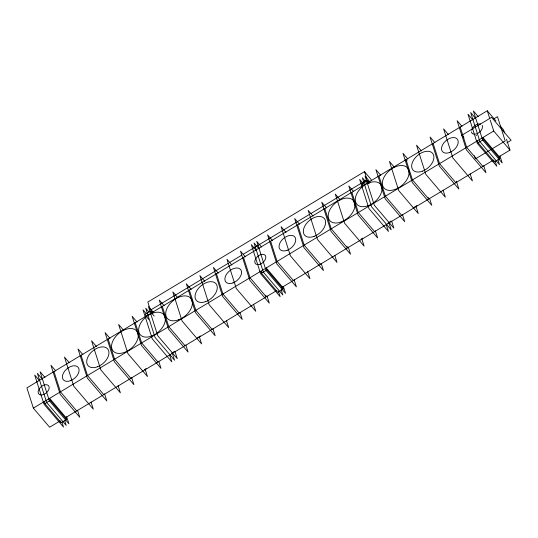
<?xml version="1.0" encoding="UTF-8"?>
<svg xmlns="http://www.w3.org/2000/svg" width="538" height="538" viewBox="0 0 538 538"><rect width="100%" height="100%" fill="white"/><g stroke="black" fill="none" stroke-linecap="round" stroke-linejoin="round"><path stroke-width="0.81" d="M371.449 180.761L370.978 179.288L364.475 171.649L147.829 302.053L150.176 309.411M151.131 309.713L228.146 263.358M229.585 262.49L241.818 255.126M243.257 254.259L309.478 214.4M310.917 213.532L366.338 180.176M152.449 312.793L150.822 310.883L145.408 314.145L146.054 316.169L148.764 319.35M362.693 185.758L362.047 183.74L367.467 180.479L369.088 182.389M495.942 120.963L487.26 110.774L26.9 387.891L33.356 408.127L49.63 427.226L60.323 420.79M493.918 118.804L497.462 116.672L505.209 140.956L475.424 158.885L474.422 155.751M33.356 408.127L493.723 131.01L490.246 120.115M44.836 403.628L50.249 400.373L49.604 398.349L65.878 417.441L66.524 419.465L61.11 422.727L44.836 403.628L44.19 401.604M261.475 273.223L266.895 269.962L266.249 267.937L282.517 287.036L283.163 289.061L277.749 292.322L261.475 273.223L260.829 271.199L261.919 272.47M478.121 142.819L483.534 139.557L482.889 137.533L499.163 156.625L499.809 158.649L494.388 161.911L478.121 142.819L477.475 140.795M506.843 142.832L511.1 140.27L491.571 117.351L461.786 135.287L463.951 137.829M65.306 417.784L276.962 290.379M281.952 287.379L493.602 159.974M498.591 156.968L509.99 150.109L506.514 139.214M476.13 135.435L476.587 135.482M500.279 126.053L503.534 129.873L504.53 132.987M493.723 131.01L509.99 150.109M478.262 116.665L473.379 110.936L482.68 140.075L502.21 162.987L499.95 155.899M475.558 118.293L470.676 112.563L479.977 141.702L499.499 164.621L497.993 159.894M472.848 119.927L467.966 114.197L477.267 143.337L496.796 166.249L495.283 161.528M483.534 139.557L499.809 158.649M462.014 126.443L457.132 120.714L466.433 149.853L485.962 172.772L483.702 165.684M482.916 166.41L466.641 147.311L460.185 127.076M448.477 134.594L443.594 128.864L452.895 158.004L472.425 180.923L470.158 173.835M434.939 142.745L430.057 137.015L439.351 166.155L458.88 189.073L456.365 181.198M455.834 182.712L439.559 163.613L433.103 143.377M421.395 150.896L416.513 145.166L425.814 174.305L445.343 197.224L443.077 190.136M407.858 159.046L402.975 153.317L412.276 182.456L431.799 205.375L429.539 198.287M407.105 160.949L406.022 159.678L412.478 179.914L428.752 199.013L428.255 197.453M394.314 167.197L389.431 161.467L398.732 190.607L418.261 213.525L416.002 206.437M380.776 175.348L375.894 169.618L385.195 198.757L404.724 221.676L402.458 214.588M401.671 215.314L385.403 196.215L378.94 175.98M369.942 181.871L365.06 176.141L374.361 205.281L393.89 228.193L391.624 221.105M369.196 183.774L368.113 182.503L367.467 180.479M366.149 182.227L362.356 177.769L371.65 206.908L391.18 229.82L388.92 222.739M363.446 183.855L359.646 179.396L368.947 208.536L388.47 231.454L386.21 224.366M362.047 183.74L363.13 185.011M353.695 191.649L348.812 185.919L358.113 215.059L377.642 237.971L375.376 230.889M374.596 231.616L358.321 212.517L351.859 192.281M340.157 199.8L335.275 194.07L344.576 223.209L364.098 246.122L361.839 239.033M326.613 207.95L321.731 202.221L331.031 231.36L350.561 254.272L348.301 247.184M313.076 216.101L308.193 210.371L317.494 239.511L337.023 262.423L334.757 255.335M299.538 224.252L294.656 218.522L303.95 247.662L323.479 270.574L321.22 263.486M320.433 264.212L304.158 245.12L297.702 224.884M285.994 232.403L281.112 226.673L290.412 255.812L309.942 278.724L307.675 271.636M272.457 240.553L267.574 234.824L276.875 263.963L296.398 286.875L294.138 279.787M293.351 280.513L277.077 261.421L270.621 241.185M261.623 247.07L256.74 241.34L266.041 270.479L285.57 293.398L283.304 286.31M258.913 248.704L254.03 242.974L263.331 272.114L282.86 295.026L281.098 289.511M256.209 250.331L251.327 244.602L260.627 273.741L280.15 296.66L278.395 291.145M266.895 269.962L283.163 289.061M245.375 256.855L240.493 251.125L249.793 280.264L269.323 303.176L267.056 296.088M231.838 265.005L226.955 259.276L236.249 288.415L255.779 311.327L253.519 304.239M218.294 273.156L213.411 267.426L222.712 296.566L242.241 319.478L239.975 312.39M239.195 313.116L222.92 294.024L216.464 273.788M204.756 281.307L199.874 275.577L209.174 304.716L228.697 327.629L226.437 320.54M191.212 289.457L186.33 283.728L195.63 312.86L215.16 335.779L212.9 328.691M212.113 329.417L195.839 310.318L189.383 290.09M177.674 297.601L172.792 291.878L182.093 321.011L201.622 343.93L199.356 336.842M164.137 305.752L159.255 300.029L168.555 329.162L188.078 352.081L185.818 344.993M185.032 345.719L168.757 326.62L162.301 306.384M153.303 312.275L148.421 306.546L157.721 335.685L177.251 358.604L174.984 351.516M154.184 316.088L151.467 312.908L150.822 310.883M148.965 311.993L145.711 308.18L155.011 337.313L174.541 360.231L172.274 353.143M146.262 313.627L143.007 309.807L152.301 338.947L171.83 361.859L169.571 354.771M137.055 322.054L132.173 316.324L141.474 345.463L160.996 368.382L158.737 361.294M157.95 362.02L141.676 342.921L135.22 322.686M123.511 330.204L118.636 324.475L127.93 353.614L147.459 376.533L145.199 369.445M109.974 338.355L105.092 332.625L114.392 361.765L133.922 384.683L131.655 377.595M130.868 378.322L114.601 359.223L108.138 338.987M96.436 346.506L91.554 340.776L100.855 369.915L120.377 392.834L118.118 385.746M82.892 354.656L78.01 348.927L87.311 378.066L106.84 400.985L104.58 393.897M103.794 394.623L87.519 375.524L81.063 355.288M69.355 362.807L64.473 357.077L73.773 386.217L93.296 409.136L91.036 402.047M55.811 370.958L50.935 365.228L60.229 394.367L79.758 417.286L77.499 410.198M76.712 410.924L60.438 391.825L53.982 371.59M44.984 377.481L40.101 371.751L49.402 400.891L68.925 423.803L66.665 416.715M42.273 379.108L37.391 373.379L46.692 402.518L66.221 425.437L64.708 420.709M39.563 380.743L34.681 375.013L43.982 404.146L63.511 427.064L62.005 422.337M50.249 400.373L66.524 419.465M487.26 110.774L489.748 118.562M493.958 160.566L494.388 161.911M364.475 171.649L366.822 179.006M347.017 246.357L347.514 247.91L331.24 228.818L324.784 208.583M265.779 295.261L266.27 296.815L250.002 277.722L243.539 257.487M60.68 421.375L61.11 422.727M482.196 125.361A6.449 4.048 -40.4 0 1 478.242 133.094A6.449 4.048 -40.4 0 1 471.429 131.844M471.544 130.095A6.449 4.048 -40.4 0 1 480.602 124.036M416.943 205.516A15.481 9.724 -40.4 0 1 413.157 207.789M362.78 238.119A15.481 9.724 -40.4 0 1 360.924 239.356M200.304 335.92A15.481 9.724 -40.4 0 1 197.486 337.709M146.141 368.523A15.481 9.724 -40.4 0 1 144.285 369.767M174.117 351.529A15.481 9.724 -40.4 0 1 171.36 353.466M390.756 221.125A15.481 9.724 -40.4 0 1 388.006 223.055M449.586 152.496A9.677 6.079 -40.4 0 0 457.239 139.08A9.677 6.079 -40.4 0 0 442.781 144.466A9.677 6.079 -40.4 0 0 449.586 152.496M422.417 171.178A12.899 8.104 -40.4 0 0 432.619 153.29A12.899 8.104 -40.4 0 0 413.339 160.472A12.899 8.104 -40.4 0 0 422.417 171.178M395.262 189.383A15.481 9.724 -40.4 0 0 407.501 167.923A15.481 9.724 -40.4 0 0 384.367 176.538A15.481 9.724 -40.4 0 0 395.262 189.383M260.123 264.219A6.449 4.048 -40.4 0 0 265.221 255.274A6.449 4.048 -40.4 0 0 255.584 258.865A6.449 4.048 -40.4 0 0 260.123 264.219M287.11 250.298A9.677 6.079 -40.4 0 0 294.763 236.881A9.677 6.079 -40.4 0 0 280.305 242.268A9.677 6.079 -40.4 0 0 287.11 250.298M314.091 236.384A12.899 8.104 -40.4 0 0 324.3 218.495A12.899 8.104 -40.4 0 0 305.019 225.678A12.899 8.104 -40.4 0 0 314.091 236.384M341.099 221.986A15.481 9.724 -40.4 0 0 353.345 200.519A15.481 9.724 -40.4 0 0 330.211 209.141A15.481 9.724 -40.4 0 0 341.099 221.986M178.616 319.794A15.481 9.724 -40.4 0 0 190.862 298.328A15.481 9.724 -40.4 0 0 167.728 306.942A15.481 9.724 -40.4 0 0 178.616 319.794M205.772 301.583A12.899 8.104 -40.4 0 0 215.973 283.701A12.899 8.104 -40.4 0 0 196.7 290.876A12.899 8.104 -40.4 0 0 205.772 301.583M232.947 282.901A9.677 6.079 -40.4 0 0 240.6 269.484A9.677 6.079 -40.4 0 0 226.142 274.871A9.677 6.079 -40.4 0 0 232.947 282.901M43.484 394.623A6.449 4.048 -40.4 0 0 48.581 385.679A6.449 4.048 -40.4 0 0 38.944 389.27A6.449 4.048 -40.4 0 0 43.484 394.623M70.465 380.709A9.677 6.079 -40.4 0 0 78.118 367.293A9.677 6.079 -40.4 0 0 63.659 372.679A9.677 6.079 -40.4 0 0 70.465 380.709M97.452 366.788A12.899 8.104 -40.4 0 0 107.654 348.9A12.899 8.104 -40.4 0 0 88.38 356.082A12.899 8.104 -40.4 0 0 97.452 366.788M124.46 352.397A15.481 9.724 -40.4 0 0 136.699 330.931A15.481 9.724 -40.4 0 0 113.572 339.545A15.481 9.724 -40.4 0 0 124.46 352.397M151.541 336.095A15.481 9.724 -40.4 0 0 163.781 314.629A15.481 9.724 -40.4 0 0 140.647 323.244A15.481 9.724 -40.4 0 0 151.541 336.095M368.18 205.684A15.481 9.724 -40.4 0 0 380.42 184.225A15.481 9.724 -40.4 0 0 357.293 192.839A15.481 9.724 -40.4 0 0 368.18 205.684"/></g></svg>
